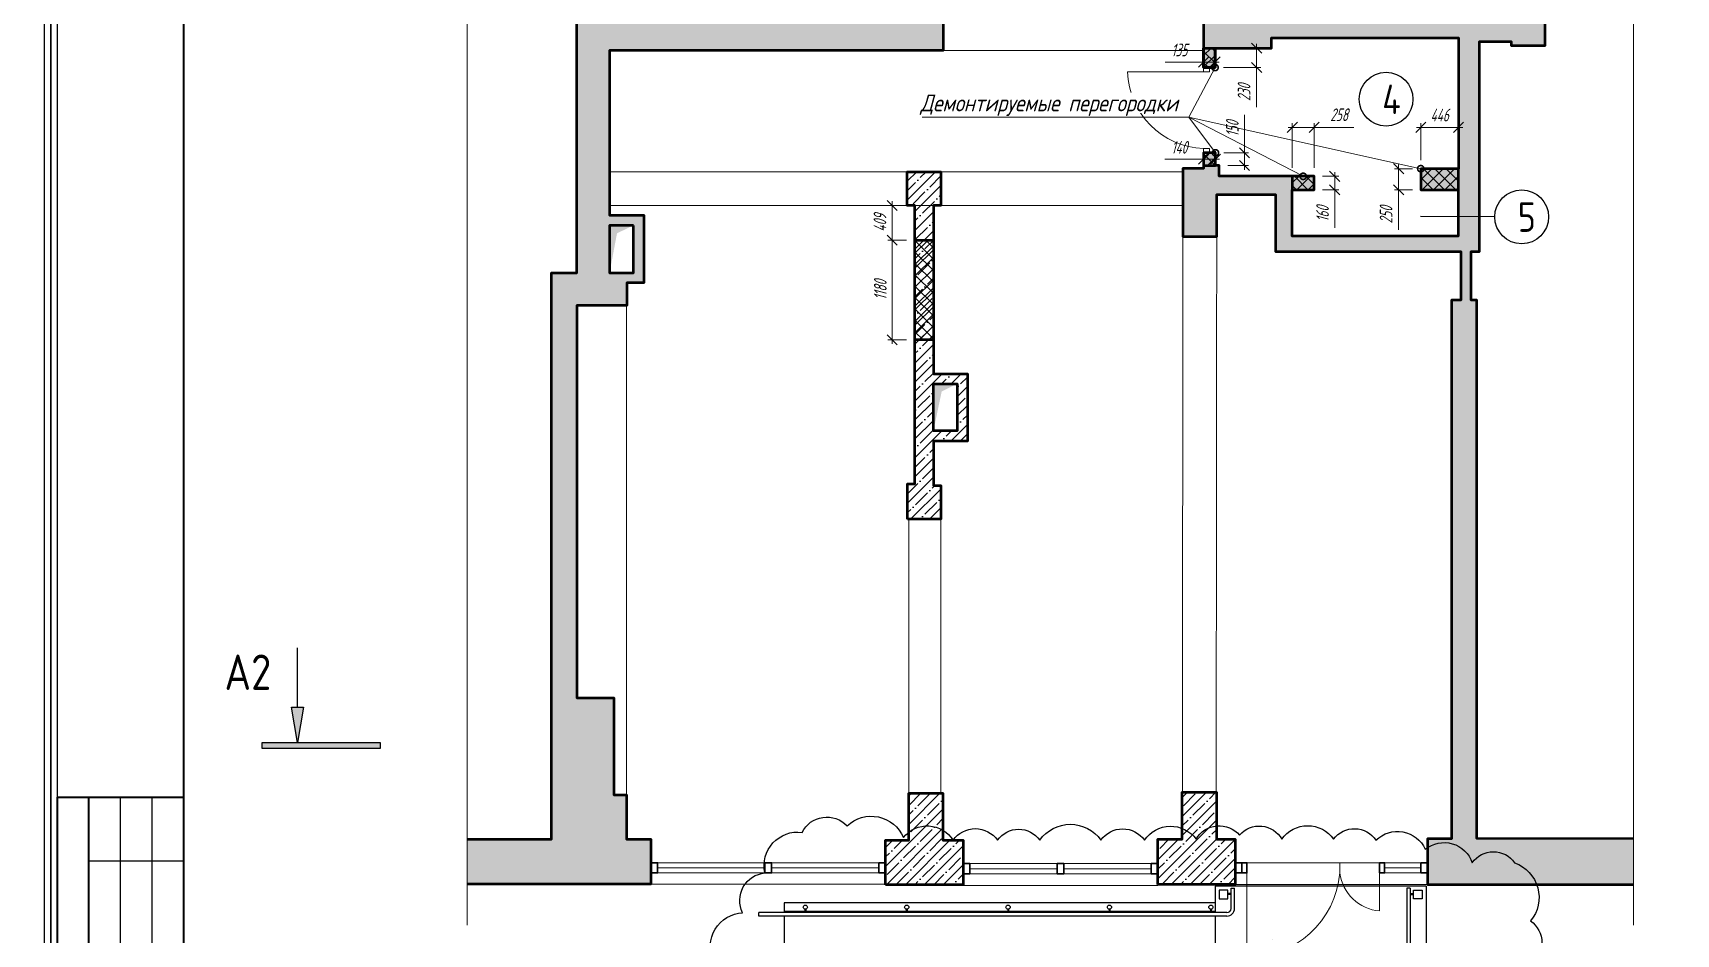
# Model space of a CAD drawing. Header units: millimetres. Extents: x -85477 to 745244, y -3684 to 128206.
# Drawn here: x 671153 to 690606, y 67769 to 78440 of the extents above; entities that cross this region are included whole.
import ezdxf
from ezdxf.enums import TextEntityAlignment as Align

# ---------------------------------------------------------------- set-up
doc = ezdxf.new("R2010")
doc.units = ezdxf.units.MM
doc.linetypes.add('ACAD_ISO02W100', pattern=[15, 12, -3])
doc.layers.add('БЛОКИ', color=7, linetype='Continuous')
doc.layers.add('ФОРМАТ', color=7, linetype='Continuous')
for name, color, linetype, lineweight in [('РАЗМЕРЫ', 5, 'Continuous', 15), ('СТЕНЫ 01', 7, 'Continuous', 50), ('ТЕКСТ', 106, 'Continuous', 20)]:
    doc.layers.add(name, color=color, linetype=linetype, lineweight=lineweight)
doc.layers.add('ШТРИХОВКА', color=3, linetype='Continuous', transparency=0.5)
doc.styles.add('ism - 01', font='simplex.shx', dxfattribs={"width": 0.62, "oblique": 15, "height": 150})
doc.styles.add('ism - 02', font='simplex.shx', dxfattribs={"width": 0.8, "oblique": 15, "height": 150})
doc.styles.get("Standard").update_dxf_attribs({"font": 'arial.ttf'})
doc.styles.add('TITLE', font='romant.shx', dxfattribs={"width": 0.8})
doc.dimstyles.new('ism - 01', dxfattribs={"dimtxt": 150, "dimasz": 120, "dimexe": 50, "dimexo": 100, "dimgap": 65, "dimtad": 1, "dimdec": 0, "dimtxsty": 'ism - 01', "dimblk": 'OBLIQUE', "dimcen": 0, "dimdle": 50, "dimadec": 0, "dimazin": 0, "dimtfac": 1, "dimtdec": 0, "dimtmove": 0, "dimatfit": 3, "dimldrblk": 'OBLIQUE', "dimfxl": 1, "dimlwd": -1, "dimlwe": -1, "dimarcsym": 0})
doc.dimstyles.new('ism - 02', dxfattribs={"dimtxt": 150, "dimasz": 120, "dimexe": 50, "dimexo": 100, "dimgap": 65, "dimtad": 1, "dimdec": 0, "dimtxsty": 'ism - 01', "dimblk": 'OBLIQUE', "dimcen": 0, "dimdle": 50, "dimadec": 0, "dimazin": 0, "dimtfac": 1, "dimtdec": 0, "dimtmove": 1, "dimatfit": 3, "dimldrblk": 'OBLIQUE', "dimfxl": 1, "dimlwd": -1, "dimlwe": -1, "dimarcsym": 0})
doc.dimstyles.new('горизонтальный М100', dxfattribs={"dimscale": 100, "dimtxt": 3, "dimasz": 2, "dimexe": 2, "dimexo": 1, "dimgap": 1, "dimtad": 1, "dimtih": 1, "dimtoh": 1, "dimdec": 0, "dimzin": 1, "dimdsep": 46, "dimtxsty": 'Standard', "dimblk": 'OBLIQUE', "dimcen": 0, "dimdle": 2, "dimadec": 0, "dimazin": 0, "dimtfac": 1, "dimtdec": 0, "dimtmove": 0, "dimatfit": 3, "dimfxl": 1, "dimtolj": 1, "dimtzin": 0, "dimarcsym": 0})

# ---------------------------------------------------------------- blocks, each defined once
blk = doc.blocks.new('*D318')
at = {"layer": 'Defpoints', "color": 0, "linetype": 'ByBlock', "ltscale": 1.333333, "transparency": 16777216}
for p in [(0, 594), (0, 594), (0, 0)]:
    blk.add_point(p, dxfattribs=at)
at = {"layer": 'ФОРМАТ', "color": 0, "linetype": 'ByBlock', "lineweight": -2, "ltscale": 1.333333, "transparency": 16777216}
blk.add_line((0, 0), (0, 594), dxfattribs=at)
at = {"layer": 'ФОРМАТ', "color": 0, "linetype": 'ByBlock', "lineweight": -2, "ltscale": 1.333333, "transparency": 16777216, "insert": (-25.29, 3.78), "char_height": 150, "attachment_point": 5, "style": 'ism - 02'}
blk.add_mtext('\\A1;{\\H0.012x;594}', dxfattribs=at)
blk = doc.blocks.new('_None')
blk = doc.blocks.new('*U125')
at = {"layer": 'РАЗМЕРЫ', "color": 0, "ltscale": 100}
for p, q in [((0, -11842.5), (0, 200)), ((0, -11842.5), (200, -11905)), ((200, -11905), (-200, -12030)), ((-200, -12030), (0, -12092.5)), ((0, -24135), (0, -12092.5))]:
    blk.add_line(p, q, dxfattribs=at)
blk = doc.blocks.new('*U130')
h = blk.add_hatch(color=0)
h.paths.add_polyline_path([(-750, -325), (-700, -325), (-700, -25)])
h.paths.add_polyline_path([(-700, -25), (-700, -325), (-650, -325)])
h.paths.add_polyline_path([(0, -25), (0, 25), (-1000, 25), (-1000, -25)])
h = blk.add_hatch(color=0)
h.paths.add_polyline_path([(11881, -325), (11831, -325), (11831, -25)])
h.paths.add_polyline_path([(11831, -25), (11831, -325), (11781, -325)])
h.paths.add_polyline_path([(11131, -25), (11131, 25), (12131, 25), (12131, -25)])
at = {"color": 0}
for p, q in [((0, 25), (-1000, 25)), ((-1000, 25), (-1000, -25)), ((0, -25), (0, 25)), ((11131, -25), (11131, 25)), ((11131, 25), (12131, 25)), ((12131, 25), (12131, -25)), ((-1000, -25), (0, -25)), ((-700, -25), (-750, -325)), ((-650, -325), (-700, -25)), ((12131, -25), (11131, -25)), ((11781, -325), (11831, -25)), ((11831, -25), (11881, -325)), ((-750, -325), (-650, -325)), ((-700, -325), (-700, -825)), ((11881, -325), (11781, -325)), ((11831, -325), (11831, -825))]:
    blk.add_line(p, q, dxfattribs=at)
at = {"color": 0, "style": 'TITLE', "width": 0.8}
for tag, p in [('ЗНАЧЕНИЕ_2', (-1070, -615)), ('ЗНАЧЕНИЕ_1', (12251, -620))]:
    blk.add_attdef(tag, text='', height=300, dxfattribs=at).set_placement(p, align=Align.MIDDLE_CENTER)
blk = doc.blocks.new('_Oblique')
at = {"color": 0, "lineweight": -2}
blk.add_line((-0.5, -0.5), (0.5, 0.5), dxfattribs=at)
blk = doc.blocks.new('*D598')
at = {"layer": 'Defpoints', "color": 0}
for p in [(685147, 78259), (685147, 78029), (685640, 78029)]:
    blk.add_point(p, dxfattribs=at)
at = {"layer": 'РАЗМЕРЫ', "color": 0, "linetype": 'Continuous'}
for p, q in [((685247, 78259), (685690, 78259)), ((685640, 78309), (685640, 78029)), ((685247, 78029), (685690, 78029)), ((685640, 78029), (685640, 77558))]:
    blk.add_line(p, q, dxfattribs=at)
at = {"layer": 'РАЗМЕРЫ', "color": 0, "xscale": 120, "yscale": 120, "zscale": 120}
for p, rotation in [((685640, 78259), 90), ((685640, 78029), 270)]:
    blk.add_blockref('_Oblique', p, dxfattribs=dict(at, rotation=rotation))
at = {"layer": 'РАЗМЕРЫ', "color": 0, "insert": (685491, 77734), "char_height": 150, "attachment_point": 5, "rotation": 90, "style": 'ism - 01'}
blk.add_mtext('230', dxfattribs=at)
blk = doc.blocks.new('*D599')
at = {"layer": 'Defpoints', "color": 0}
for p in [(685152, 77019), (685197, 76869), (685495, 77019)]:
    blk.add_point(p, dxfattribs=at)
at = {"layer": 'РАЗМЕРЫ', "color": 0, "linetype": 'Continuous'}
for p, q in [((685495, 77019), (685495, 77470)), ((685252, 77019), (685545, 77019)), ((685297, 76869), (685545, 76869)), ((685495, 76819), (685495, 77019))]:
    blk.add_line(p, q, dxfattribs=at)
at = {"layer": 'РАЗМЕРЫ', "color": 0, "xscale": 120, "yscale": 120, "zscale": 120}
for p, rotation in [((685495, 77019), 90), ((685495, 76869), 270)]:
    blk.add_blockref('_Oblique', p, dxfattribs=dict(at, rotation=rotation))
at = {"layer": 'РАЗМЕРЫ', "color": 0, "insert": (685352, 77305), "char_height": 150, "attachment_point": 5, "rotation": 90, "style": 'ism - 01'}
blk.add_mtext('150', dxfattribs=at)
blk = doc.blocks.new('*D600')
at = {"layer": 'Defpoints', "color": 0}
for p in [(686320, 77321), (686062, 76741), (686320, 76741)]:
    blk.add_point(p, dxfattribs=at)
at = {"layer": 'РАЗМЕРЫ', "color": 0, "linetype": 'Continuous'}
for p, q in [((686012, 77321), (686320, 77321)), ((686062, 76841), (686062, 77371)), ((686320, 76841), (686320, 77371)), ((686320, 77321), (686792, 77321))]:
    blk.add_line(p, q, dxfattribs=at)
at = {"layer": 'РАЗМЕРЫ', "color": 0, "xscale": 120, "yscale": 120, "zscale": 120, "rotation": 180}
blk.add_blockref('_Oblique', (686062, 77321), dxfattribs=at)
at = {"layer": 'РАЗМЕРЫ', "color": 0, "xscale": 120, "yscale": 120, "zscale": 120}
blk.add_blockref('_Oblique', (686320, 77321), dxfattribs=at)
at = {"layer": 'РАЗМЕРЫ', "color": 0, "insert": (686616, 77470), "char_height": 150, "attachment_point": 5, "style": 'ism - 01'}
blk.add_mtext('258', dxfattribs=at)
blk = doc.blocks.new('*D601')
at = {"layer": 'Defpoints', "color": 0}
for p in [(687583, 77321), (687583, 76831), (688029, 76831)]:
    blk.add_point(p, dxfattribs=at)
at = {"layer": 'РАЗМЕРЫ', "color": 0, "linetype": 'Continuous'}
for p, q in [((688079, 77321), (687533, 77321)), ((687583, 76931), (687583, 77371)), ((688029, 76931), (688029, 77371))]:
    blk.add_line(p, q, dxfattribs=at)
at = {"layer": 'РАЗМЕРЫ', "color": 0, "xscale": 120, "yscale": 120, "zscale": 120, "rotation": 180}
blk.add_blockref('_Oblique', (687583, 77321), dxfattribs=at)
at = {"layer": 'РАЗМЕРЫ', "color": 0, "xscale": 120, "yscale": 120, "zscale": 120}
blk.add_blockref('_Oblique', (688029, 77321), dxfattribs=at)
at = {"layer": 'РАЗМЕРЫ', "color": 0, "insert": (687806, 77466), "char_height": 150, "attachment_point": 5, "style": 'ism - 01'}
blk.add_mtext('446', dxfattribs=at)
blk = doc.blocks.new('*D602')
at = {"layer": 'Defpoints', "color": 0}
for p in [(685012, 78144), (685012, 78094), (685147, 78144)]:
    blk.add_point(p, dxfattribs=at)
at = {"layer": 'РАЗМЕРЫ', "color": 0, "linetype": 'Continuous'}
for p, q in [((685012, 78094), (684558, 78094)), ((685197, 78094), (685012, 78094)), ((685012, 78044), (685012, 78044)), ((685147, 78044), (685147, 78044))]:
    blk.add_line(p, q, dxfattribs=at)
at = {"layer": 'РАЗМЕРЫ', "color": 0, "xscale": 120, "yscale": 120, "zscale": 120, "rotation": 180}
blk.add_blockref('_Oblique', (685012, 78094), dxfattribs=at)
at = {"layer": 'РАЗМЕРЫ', "color": 0, "xscale": 120, "yscale": 120, "zscale": 120}
blk.add_blockref('_Oblique', (685147, 78094), dxfattribs=at)
at = {"layer": 'РАЗМЕРЫ', "color": 0, "insert": (684725, 78237), "char_height": 150, "attachment_point": 5, "style": 'ism - 01'}
blk.add_mtext('135', dxfattribs=at)
blk = doc.blocks.new('*D603')
at = {"layer": 'Defpoints', "color": 0}
for p in [(685012, 76944), (685012, 76944), (685152, 76944)]:
    blk.add_point(p, dxfattribs=at)
at = {"layer": 'РАЗМЕРЫ', "color": 0, "linetype": 'Continuous'}
for p, q in [((685012, 77044), (685012, 76994)), ((685152, 77044), (685152, 76994)), ((685012, 76944), (684555, 76944)), ((685202, 76944), (685012, 76944))]:
    blk.add_line(p, q, dxfattribs=at)
at = {"layer": 'РАЗМЕРЫ', "color": 0, "xscale": 120, "yscale": 120, "zscale": 120}
for p, rotation in [((685012, 76944), 179.999999999994), ((685152, 76944), 359.9999999999941)]:
    blk.add_blockref('_Oblique', p, dxfattribs=dict(at, rotation=rotation))
at = {"layer": 'РАЗМЕРЫ', "color": 0, "insert": (684724, 77084), "char_height": 150, "attachment_point": 5, "style": 'ism - 01'}
blk.add_mtext('140', dxfattribs=at)
blk = doc.blocks.new('*D604')
at = {"layer": 'Defpoints', "color": 0}
for p in [(686320, 76741), (686320, 76581), (686564, 76581)]:
    blk.add_point(p, dxfattribs=at)
at = {"layer": 'РАЗМЕРЫ', "color": 0, "linetype": 'Continuous'}
for p, q in [((686420, 76741), (686614, 76741)), ((686564, 76791), (686564, 76581)), ((686420, 76581), (686614, 76581)), ((686564, 76581), (686564, 76131))]:
    blk.add_line(p, q, dxfattribs=at)
at = {"layer": 'РАЗМЕРЫ', "color": 0, "xscale": 120, "yscale": 120, "zscale": 120}
for p, rotation in [((686564, 76741), 90), ((686564, 76581), 270)]:
    blk.add_blockref('_Oblique', p, dxfattribs=dict(at, rotation=rotation))
at = {"layer": 'РАЗМЕРЫ', "color": 0, "insert": (686420, 76296), "char_height": 150, "attachment_point": 5, "rotation": 90, "style": 'ism - 01'}
blk.add_mtext('160', dxfattribs=at)
blk = doc.blocks.new('*D605')
at = {"layer": 'Defpoints', "color": 0}
for p in [(687583, 76831), (687321, 76581), (687583, 76581)]:
    blk.add_point(p, dxfattribs=at)
at = {"layer": 'РАЗМЕРЫ', "color": 0, "linetype": 'Continuous'}
for p, q in [((687321, 76881), (687321, 76581)), ((687483, 76831), (687271, 76831)), ((687483, 76581), (687271, 76581)), ((687321, 76581), (687321, 76109))]:
    blk.add_line(p, q, dxfattribs=at)
at = {"layer": 'РАЗМЕРЫ', "color": 0, "xscale": 120, "yscale": 120, "zscale": 120}
for p, rotation in [((687321, 76831), 90), ((687321, 76581), 270)]:
    blk.add_blockref('_Oblique', p, dxfattribs=dict(at, rotation=rotation))
at = {"layer": 'РАЗМЕРЫ', "color": 0, "insert": (687172, 76285), "char_height": 150, "attachment_point": 5, "rotation": 90, "style": 'ism - 01'}
blk.add_mtext('250', dxfattribs=at)
blk = doc.blocks.new('елнлл')
for p, q in [((0, 0), (-2500, 0)), ((-2500, 0), (-2500, -315)), ((0, 0), (0, -2100)), ((-2350, -50), (-2450, -50)), ((-2450, -50), (-2450, -150)), ((-2450, -150), (-2350, -150)), ((-2350, -150), (-2350, -50)), ((-2310, -90), (-2350, -90)), ((-2310, -100), (-2350, -100)), ((-2310, -265), (-2310, -25)), ((-2310, -25), (-2270, -25)), ((-2270, -265), (-2270, -25)), ((-230, -25), (-230, -2400)), ((-190, -25), (-230, -25)), ((-190, -25), (-190, -2400)), ((-190, -90), (-150, -90)), ((-190, -100), (-150, -100)), ((-150, -150), (-150, -50)), ((-150, -50), (-50, -50)), ((-50, -150), (-150, -150)), ((-50, -50), (-50, -150)), ((-2360, -315), (-7900, -315)), ((-7900, -355), (-7900, -315)), ((-2360, -355), (-7900, -355)), ((-2500, -200), (-7600, -200)), ((-7600, -200), (-7600, -315)), ((-2500, -300), (-7600, -300)), ((-7600, -355), (-7600, -1245)), ((-7355, -275), (-7355, -315)), ((-7345, -275), (-7345, -315)), ((-6155, -275), (-6155, -315)), ((-6145, -275), (-6145, -315)), ((-4955, -275), (-4955, -315)), ((-4945, -275), (-4945, -315)), ((-3755, -275), (-3755, -315)), ((-3745, -275), (-3745, -315)), ((-2555, -275), (-2555, -315)), ((-2545, -275), (-2545, -315)), ((-2500, -355), (-2500, -1245)), ((-2360, -1245), (-7900, -1245)), ((-7900, -1245), (-7900, -1285)), ((-2360, -1285), (-7900, -1285)), ((-7600, -1285), (-7600, -1400)), ((-2500, -1300), (-7600, -1300)), ((-7355, -1325), (-7355, -1285)), ((-7345, -1325), (-7345, -1285)), ((-6155, -1325), (-6155, -1285)), ((-6145, -1325), (-6145, -1285)), ((-4955, -1325), (-4955, -1285)), ((-4945, -1325), (-4945, -1285)), ((-3755, -1325), (-3755, -1285)), ((-3745, -1325), (-3745, -1285)), ((-2555, -1325), (-2555, -1285)), ((-2545, -1325), (-2545, -1285)), ((-2500, -1285), (-2500, -2100)), ((-2450, -1350), (-2350, -1350)), ((-2450, -1450), (-2450, -1350)), ((-2350, -1350), (-2350, -1450)), ((-2310, -1335), (-2310, -2400)), ((-2270, -1335), (-2270, -2400)), ((-50, -1350), (-150, -1350)), ((-150, -1350), (-150, -1450)), ((-50, -1450), (-50, -1350)), ((-2500, -1400), (-7600, -1400)), ((-2500, -1500), (-2310, -1500)), ((-2350, -1450), (-2450, -1450)), ((-2310, -1390), (-2350, -1390)), ((-2310, -1400), (-2350, -1400)), ((-2270, -1500), (-230, -1500)), ((-190, -1390), (-150, -1390)), ((-190, -1400), (-150, -1400)), ((-190, -1500), (0, -1500)), ((-150, -1450), (-50, -1450)), ((-2500, -1800), (-2310, -1800)), ((-2310, -1944), (-2350, -1944)), ((-2270, -1800), (-230, -1800)), ((-190, -1800), (0, -1800)), ((-190, -1944), (-150, -1944)), ((-2500, -2100), (-2310, -2100)), ((-2310, -1954), (-2350, -1954)), ((-2270, -2100), (-230, -2100)), ((-190, -1954), (-150, -1954)), ((-190, -2100), (0, -2100)), ((-2310, -2400), (-2270, -2400)), ((-190, -2400), (-230, -2400))]:
    blk.add_line(p, q)
for centre in [(-7350, -250), (-6150, -250), (-4950, -250), (-3750, -250), (-2550, -250), (-7350, -1350), (-6150, -1350), (-4950, -1350), (-3750, -1350), (-2550, -1350), (-2375, -1949), (-125, -1949)]:
    blk.add_circle(centre, 25)
for centre, radius, start, end in [((-2360, -265), 50, 270, 360), ((-2360, -265), 90, 270, 0), ((-2360, -1335), 90, 0, 90), ((-2360, -1335), 50, 0, 90)]:
    blk.add_arc(centre, radius, start, end)
at = {"layer": 'РАЗМЕРЫ'}
blk.add_line((-1815, -629), (-1815, -629), dxfattribs=at)
blk = doc.blocks.new('*D1171')
at = {"layer": 'Defpoints', "color": 0}
for p in [(681503, 76395), (681325, 75986), (681595, 75986)]:
    blk.add_point(p, dxfattribs=at)
at = {"layer": 'РАЗМЕРЫ', "color": 0}
for p, q in [((681403, 76395), (681275, 76395)), ((681325, 76445), (681325, 75936)), ((681495, 75986), (681275, 75986))]:
    blk.add_line(p, q, dxfattribs=at)
at = {"layer": 'РАЗМЕРЫ', "color": 0, "xscale": 120, "yscale": 120, "zscale": 120}
for p, rotation in [((681325, 76395), 90), ((681325, 75986), 270)]:
    blk.add_blockref('_Oblique', p, dxfattribs=dict(at, rotation=rotation))
at = {"layer": 'РАЗМЕРЫ', "color": 0, "insert": (681181, 76191), "char_height": 150, "attachment_point": 5, "rotation": 90, "style": 'ism - 01'}
blk.add_mtext('409', dxfattribs=at)
blk = doc.blocks.new('*D1172')
at = {"layer": 'Defpoints', "color": 0}
for p in [(681595, 75986), (681325, 74806), (681595, 74806)]:
    blk.add_point(p, dxfattribs=at)
at = {"layer": 'РАЗМЕРЫ', "color": 0}
for p, q in [((681495, 75986), (681275, 75986)), ((681325, 76036), (681325, 74756)), ((681495, 74806), (681275, 74806))]:
    blk.add_line(p, q, dxfattribs=at)
at = {"layer": 'РАЗМЕРЫ', "color": 0, "xscale": 120, "yscale": 120, "zscale": 120}
for p, rotation in [((681325, 75986), 90), ((681325, 74806), 270)]:
    blk.add_blockref('_Oblique', p, dxfattribs=dict(at, rotation=rotation))
at = {"layer": 'РАЗМЕРЫ', "color": 0, "insert": (681185, 75396), "char_height": 150, "attachment_point": 5, "rotation": 90, "style": 'ism - 01'}
blk.add_mtext('1180', dxfattribs=at)
blk = doc.blocks.new('_DotSmall')
at = {"color": 0, "linetype": 'ByBlock', "const_width": 0.5}
blk.add_lwpolyline([(-0.0625, 0, 1), (0.0625, 0, 1)], format="xyb", close=True, dxfattribs=at)
blk = doc.blocks.new('*U316')
at = {"layer": 'ФОРМАТ', "linetype": 'ByBlock', "lineweight": -2, "ltscale": 1.333333}
for p, q in [((-420, 594), (-420, 0)), ((0, 0), (0, 594))]:
    blk.add_line(p, q, dxfattribs=at)
at = {"layer": 'ФОРМАТ', "linetype": 'ByBlock', "lineweight": -2}
for p, q in [((-409, 156), (-409, 221)), ((-404, 156), (-404, 221))]:
    blk.add_line(p, q, dxfattribs=at)
at = {"layer": 'ФОРМАТ', "linetype": 'ByBlock', "lineweight": -2, "ltscale": 1.333333}
blk.add_lwpolyline([(-419, 1), (-1, 1), (-1, 593), (-419, 593)], close=True, dxfattribs=at)
at = {"layer": 'ФОРМАТ', "linetype": 'ByBlock', "lineweight": 40}
blk.add_lwpolyline([(-399, 588), (-6, 588), (-6, 6), (-399, 6)], close=True, dxfattribs=at)
for points in [[(-399, 221), (-419, 221), (-419, 156), (-399, 156)], [(-414, 156), (-414, 221)]]:
    blk.add_lwpolyline(points, dxfattribs=at)
at = {"layer": 'ФОРМАТ', "linetype": 'ByBlock', "lineweight": -2}
blk.add_lwpolyline([(-414, 211), (-399, 211)], dxfattribs=at)
at = {"layer": 'ФОРМАТ', "linetype": 'ByBlock', "lineweight": -2, "ltscale": 1.333333}
dim = blk.add_linear_dim(base=(0, 594), p1=(0, 0), p2=(0, 594), angle=90, text='{\\H0.012x;<>}', dimstyle='горизонтальный М100', override={"dimscale": 1, "dimasz": 0, "dimexe": 0, "dimexo": 0, "dimtxsty": 'ism - 02', "dimblk1": 'None', "dimblk2": 'None', "dimsah": 1, "dimdle": 0, "dimse1": 1, "dimse2": 1, "dimtmove": 2, "dimfxl": 0}, dxfattribs=at)
dim.commit()
dim.dimension.update_dxf_attribs({"geometry": '*D318', "text_midpoint": (-25.29, 3.78), "dimtype": 160})

msp = doc.modelspace()

# ---------------------------------------------------------------- hatches: boundary and pattern name
h = msp.add_hatch()
h.set_pattern_fill('ANSI37', color=1, scale=30, style=0)
h.paths.add_polyline_path([(681595.3, 75986.4), (681813.3, 75986.4), (681813.3, 74806.2), (681595.3, 74806.2)])
at = {"layer": 'РАЗМЕРЫ'}
h = msp.add_hatch(dxfattribs=at)
h.set_pattern_fill('ANSI37', color=3, scale=30)
h.paths.add_polyline_path([(685012.3, 78259.3), (685147.3, 78259.3), (685147.3, 78029.3), (685012.3, 78029.3)])
h.paths.add_polyline_path([(685152.3, 77019.3), (685012.3, 77019.3), (685012.3, 76869.3), (685152.3, 76869.3)])
h = msp.add_hatch(dxfattribs=at)
h.set_pattern_fill('ANSI37', color=3, scale=30)
h.paths.add_polyline_path([(686062.3, 76581.3), (686320.3, 76581.3), (686320.3, 76741.3), (686062.3, 76741.3)])
h.paths.add_polyline_path([(687582.8, 76581), (688028.6, 76581), (688028.6, 76831.2), (687582.8, 76831.2)])
at = {"layer": 'ШТРИХОВКА', "true_color": 0x000000}
h = msp.add_hatch(dxfattribs=at)
h.set_pattern_fill('ANSI35', color=18, scale=25)
h.paths.add_polyline_path([(678264.3, 76160.3), (677980.3, 76160.3), (677980.3, 75600.3), (678264.3, 75600.3)], flags=16)
h.paths.add_polyline_path([(681891.3, 80021.3), (682191.3, 80021.3), (682191.3, 80593.3), (681891.3, 80593.3)], flags=16)
h.paths.add_polyline_path([(676296.2, 68894.3), (677291.3, 68894.3), (677291.3, 75600.3), (677591.3, 75600.3), (677591.3, 79603.3), (677342.3, 79603.3), (677342.3, 91189.3), (676296.2, 91189.4), (676296.2, 91609.4), (678894.3, 91609.4), (678894.3, 91189.3), (677742.3, 91189.3), (677742.3, 86690.3), (678099.3, 86690.3), (678099.3, 86047.3), (678199.3, 86047.3), (678199.3, 85233.3), (678054.3, 85233.3), (678054.3, 84078.3), (677609.3, 84078.3), (677609.3, 80623.3), (678354.3, 80623.3), (678354.3, 80503.3), (677609.3, 80503.3), (677609.3, 79978.3), (678239.9, 79978.3), (678239.9, 79553.3), (678039.5, 79553.3), (678039.5, 78543.3), (679669.5, 78543.3), (679669.5, 80503.3), (679368.3, 80503.3), (679368.3, 80623.3), (680090.6, 80623.3), (680090.6, 80503.3), (679789.5, 80503), (679791.5, 78553.6), (681477.3, 78553.6), (681477.3, 78683.3), (681567, 78683.3), (681567, 80503), (681487.3, 80503), (681487.3, 80503.3), (681107.3, 80503.3), (681107.3, 80623.3), (681487.3, 80623.3), (681487.3, 80878.3), (681891.3, 80878.3), (681891.3, 80713.3), (682311.3, 80713.3), (682311.3, 79901.3), (681838.3, 79901.3), (681838.3, 78649.3), (681928.3, 78649.3), (681928.3, 78229.3), (677980.3, 78229.3), (677980.3, 76280.3), (678384.3, 76280.3), (678384.3, 75480.3), (678186.3, 75480.3), (678186.3, 75210.3), (677591.3, 75210.3), (677591.3, 70568.3), (678029.3, 70568.3), (678029.3, 69418.3), (678179.3, 69418.3), (678179.3, 68894.3), (678469.3, 68894.3), (678469.3, 68360.3), (676296.2, 68360.3)])
h = msp.add_hatch(dxfattribs=at)
h.set_pattern_fill('ANSI35', color=18, scale=25)
h.paths.add_polyline_path([(685850.3, 79138.3), (687595.3, 79138.3), (687595.3, 78573.3), (685850.3, 78573.3)], flags=16)
h.paths.add_polyline_path([(690100.5, 68897.9), (690100.5, 68358.3), (687664.3, 68358.3), (687664.3, 68898.3), (687946.3, 68898.3), (687946.3, 75274.3), (688056.3, 75274.3), (688056.3, 75850.3), (685863.3, 75850.3), (685863.3, 76524.3), (685167.3, 76524.3), (685167.3, 76027.3), (684767.3, 76027.3), (684767.3, 76834.3), (685012.3, 76834.3), (685012.3, 77019.3), (685152.3, 77019.3), (685152.3, 76869.3), (685197.3, 76869.3), (685197.3, 76741.3), (686320.3, 76741.3), (686320.3, 76581.3), (686062.3, 76581.3), (686062.3, 76031.3), (688027.3, 76031.2), (688027.3, 76581.5), (687582.8, 76581), (687582.8, 76831.5), (688028.6, 76831.2), (688030.8, 78381.3), (685815.3, 78381.3), (685815.3, 78259.3), (685147.3, 78259.3), (685147.3, 78029.3), (685012.3, 78029.3), (685012.3, 78553.3), (685465.3, 78553.3), (685465.3, 79258.3), (687715.3, 79258.3), (687715.3, 78573.3), (688654.3, 78573.3), (688654.3, 78708.3), (688754.3, 78708.3), (688754.3, 86108.3), (688696.3, 86108.3), (688696.3, 86738.3), (688719.3, 86738.3), (688719.3, 91173.3), (688321.3, 91173.3), (688321.3, 91609.3), (690100.5, 91609.3), (690100.5, 91189.3), (689054.3, 91189.3), (689054.3, 78288.3), (688654.3, 78288.3), (688654.3, 78335.9), (688279.3, 78336.8), (688279.3, 75850.3), (688177.8, 75850.3), (688177.8, 75274.3), (688246.3, 75274.3), (688246.3, 68902.8)])
h = msp.add_hatch(dxfattribs=at)
h.set_pattern_fill('ANSI35', color=18, scale=25)
h.paths.add_polyline_path([(681813.3, 74284.3), (682095.3, 74284.3), (682095.3, 73726.3), (681813.3, 73726.3)], flags=16)
h.paths.add_polyline_path([(681508.3, 72681.3), (681508.3, 73101.3), (681595.3, 73101.3), (681595.3, 76395.3), (681503.3, 76395.3), (681503.3, 76795.3), (681903.3, 76795.3), (681903.3, 76395.3), (681813.3, 76395.3), (681813.3, 74404.3), (682215.3, 74404.3), (682215.3, 73606.3), (681815.3, 73606.3), (681815.3, 73081.3), (681900.3, 73081.3), (681900.3, 72681.3)])
at = {"layer": 'ШТРИХОВКА', "true_color": 0x636466}
h = msp.add_hatch(color=251, dxfattribs=at)
h.dxf.hatch_style = 1
h.paths.add_polyline_path([(677980.3, 75600.3), (678068.1, 76066.5), (678264.3, 76160.3), (677980.3, 76160.3)])
h = msp.add_hatch(color=251, dxfattribs=at)
h.dxf.hatch_style = 1
h.paths.add_polyline_path([(681813.3, 73726.3), (681912, 74194.5), (682095.3, 74284.3), (681813.3, 74284.3)])
at = {"layer": 'ШТРИХОВКА', "true_color": 0x000000}
h = msp.add_hatch(dxfattribs=at)
h.set_pattern_fill('ANSI35', color=18, scale=25)
h.paths.add_polyline_path([(681248.3, 68354.3), (681248.3, 68881.3), (681522.3, 68881.3), (681522.3, 69436.3), (681926.3, 69436.3), (681926.3, 68881.3), (682166.3, 68881.3), (682166.3, 68354.3)])
h.paths.add_polyline_path([(684470.3, 68358.3), (684470.3, 68893.3), (684758.3, 68893.3), (684758.3, 69449.3), (685163.3, 69449.3), (685163.3, 68893.3), (685385.3, 68893.3), (685385.3, 68358.3)])

# ---------------------------------------------------------------- linework, layer by layer
msp.add_line((688458.6, 76260.9), (687578.3, 76265.1))
at = {"color": 1, "lineweight": 50}
msp.add_lwpolyline([(681595.3, 75986.4), (681813.3, 75986.4), (681813.3, 74806.2), (681595.3, 74806.2)], close=True, dxfattribs=at)
at = {"color": 1}
msp.add_lwpolyline([(679205.9, 67452.4, -0.520567), (679553.7, 68022.7, -0.520567), (679818.8, 68494.3, -0.520567), (680258.2, 68973.7, -0.520567), (680791.8, 69052.1, -0.520567), (681459.5, 68913, -0.520567), (682046.3, 68881.3, -0.520567), (682572.4, 68881.3, -0.520567), (683073.2, 68881.3, -0.520567), (683796.6, 68881.3, -0.520567), (684311.3, 68881.3, -0.520567), (684923.4, 68893.3, -0.520567), (685438.2, 68940.9, -0.520567), (685939, 68893.3, -0.520567), (686551.1, 68893.3, -0.520567), (687051.9, 68881.3, -0.520567), (687636.1, 68773.9, -0.520567), (688192.6, 68614.3, -0.520567), (688693.4, 68614.3, -0.520567), (688882.4, 67925.3, -0.520567), (688882.4, 67410.6, -0.520567)], format="xyb", dxfattribs=at)
for centre in [(687172, 77654.5), (688777.1, 76260.9)]:
    msp.add_circle(centre, 318.6)
at = {"layer": 'РАЗМЕРЫ', "color": 30}
msp.add_line((685012.3, 77979.3), (684112.3, 77979.3), dxfattribs=at)
at = {"layer": 'РАЗМЕРЫ', "color": 0, "ltscale": 0.5}
msp.add_lwpolyline([(681928.3, 78649.3), (681928.3, 78229.3), (677980.3, 78229.3), (677980.3, 76280.3), (678384.3, 76280.3), (678384.3, 75480.3), (678186.3, 75480.3), (678186.3, 75210.3), (677591.3, 75210.3), (677591.3, 70568.3), (678029.3, 70568.3), (678029.3, 69418.3), (678179.3, 69418.3), (678179.3, 68894.3), (678469.3, 68894.3), (678469.3, 68360.3), (676296.2, 68360.3), (676296.2, 68894.3), (677291.3, 68894.3), (677291.3, 75600.3), (677591.3, 75600.3), (677591.3, 79603.3)], dxfattribs=at)
at = {"layer": 'РАЗМЕРЫ', "color": 0, "linetype": 'ACAD_ISO02W100', "ltscale": 0.5}
for points in [[(681928.3, 78649.3), (685465.3, 78649.3), (685465.3, 78553.3), (685012.3, 78553.3), (685012.3, 78229.3), (681928.3, 78229.3)], [(677980.3, 76795.3), (684767.3, 76795.3), (684767.3, 76395.3), (677980.3, 76395.3)], [(684767.3, 76027.3), (685167.3, 76027.3), (685160.8, 69449.3), (684760.8, 69449.3)], [(678179.3, 69418.3), (678029.3, 69418.3), (678029.3, 70568.3), (677591.3, 70568.3), (677591.3, 75210.3), (678179.3, 75210.3)], [(681522.3, 72681.3), (681900.3, 72681.3), (681900.3, 69436.3), (681522.3, 69436.3)]]:
    msp.add_lwpolyline(points, close=True, dxfattribs=at)
at = {"layer": 'РАЗМЕРЫ', "color": 3, "lineweight": 50}
for points in [[(685012.3, 78259.3), (685147.3, 78259.3), (685147.3, 78029.3), (685012.3, 78029.3)], [(685152.3, 77019.3), (685012.3, 77019.3), (685012.3, 76869.3), (685152.3, 76869.3)], [(686062.3, 76581.3), (686320.3, 76581.3), (686320.3, 76741.3), (686062.3, 76741.3)], [(687582.8, 76581), (688028.6, 76581), (688028.6, 76831.2), (687582.8, 76831.2)]]:
    msp.add_lwpolyline(points, close=True, dxfattribs=at)
at = {"layer": 'РАЗМЕРЫ', "color": 30}
for points in [[(685012.3, 77979.3), (685012.3, 78029.3), (685082.3, 78029.3), (685082.3, 77979.3)], [(685012.3, 77019.3), (685012.3, 77069.3), (685082.3, 77069.3), (685082.3, 77019.3)]]:
    msp.add_lwpolyline(points, close=True, dxfattribs=at)
at = {"layer": 'РАЗМЕРЫ', "color": 4, "lineweight": 30}
for points in [[(678469.3, 68614.3), (678469.3, 68494.3), (678549.3, 68494.3), (678549.3, 68614.3)], [(679818.8, 68614.3), (679818.8, 68494.3), (679898.8, 68494.3), (679898.8, 68614.3)], [(681168.3, 68614.3), (681168.3, 68494.3), (681248.3, 68494.3), (681248.3, 68614.3)], [(682166.3, 68603.3), (682166.3, 68483.3), (682246.3, 68483.3), (682246.3, 68603.3)], [(683278.3, 68603.3), (683278.3, 68483.3), (683358.3, 68483.3), (683358.3, 68603.3)], [(684390.3, 68603.3), (684390.3, 68483.3), (684470.3, 68483.3), (684470.3, 68603.3)], [(685385.3, 68613.3), (685385.3, 68493.3), (685465.3, 68493.3), (685465.3, 68613.3)], [(685465.3, 68613.3), (685465.3, 68493.3), (685525.3, 68493.3), (685525.3, 68613.3)], [(687094.8, 68613.3), (687094.8, 68493.3), (687154.8, 68493.3), (687154.8, 68613.3)], [(687584.3, 68613.3), (687584.3, 68493.3), (687664.3, 68493.3), (687664.3, 68613.3)]]:
    msp.add_lwpolyline(points, close=True, dxfattribs=at)
at = {"layer": 'РАЗМЕРЫ', "color": 4}
for points in [[(678469.3, 68614.3), (681248.3, 68614.3), (681248.3, 68360.3), (678469.3, 68360.3)], [(678549.3, 68614.3), (679818.8, 68614.3), (679818.8, 68554.3), (678549.3, 68554.3)], [(678549.3, 68554.3), (679818.8, 68554.3), (679818.8, 68494.3), (678549.3, 68494.3)], [(679898.8, 68614.3), (681168.3, 68614.3), (681168.3, 68554.3), (679898.8, 68554.3)], [(679898.8, 68554.3), (681168.3, 68554.3), (681168.3, 68494.3), (679898.8, 68494.3)], [(684470.3, 68603.3), (682166.3, 68603.3), (682166.3, 68344.3), (684470.3, 68344.3)], [(683278.3, 68603.3), (682246.3, 68603.3), (682246.3, 68543.3), (683278.3, 68543.3)], [(683278.3, 68543.3), (682246.3, 68543.3), (682246.3, 68483.3), (683278.3, 68483.3)], [(683358.3, 68603.3), (684390.3, 68603.3), (684390.3, 68543.3), (683358.3, 68543.3)], [(683358.3, 68543.3), (684390.3, 68543.3), (684390.3, 68483.3), (683358.3, 68483.3)], [(685385.3, 68358.3), (687664.3, 68358.3), (687664.3, 68613.3), (685385.3, 68613.3)], [(687154.8, 68613.3), (687584.3, 68613.3), (687584.3, 68553.3), (687154.8, 68553.3)], [(687154.8, 68553.3), (687584.3, 68553.3), (687584.3, 68493.3), (687154.8, 68493.3)]]:
    msp.add_lwpolyline(points, close=True, dxfattribs=at)
for points in [[(685525.3, 68493.3), (685525.3, 67493.3, 0.3920477), (686624.8, 68493.3)], [(687094.8, 68493.3), (687094.8, 68043.3, -0.3543234), (686624.8, 68493.3)]]:
    msp.add_lwpolyline(points, format="xyb", dxfattribs=at)
msp.add_lwpolyline([(686624.8, 68493.3), (686624.8, 68613.3)], dxfattribs=at)
at = {"layer": 'РАЗМЕРЫ', "color": 30}
msp.add_arc((685047.7, 78004.4), 935.7, 181.53486, 267.83205, dxfattribs=at)
at = {"layer": 'СТЕНЫ 01'}
for points in [[(676296.2, 68894.3), (677291.3, 68894.3), (677291.3, 75600.3), (677591.3, 75600.3), (677591.3, 79603.3), (677342.3, 79603.3), (677342.3, 91189.3), (676296.2, 91189.4)], [(690100.5, 68897.9), (688246.3, 68902.8), (688246.3, 75274.3), (688177.8, 75274.3), (688177.8, 75850.3), (688279.3, 75850.3), (688279.3, 78336.8), (688654.3, 78335.9), (688654.3, 78288.3), (689054.3, 78288.3), (689054.3, 91189.3), (690100.5, 91189.3)], [(681928.3, 78649.3), (681928.3, 78229.3), (677980.3, 78229.3), (677980.3, 76280.3), (678384.3, 76280.3), (678384.3, 75480.3), (678186.3, 75480.3), (678186.3, 75210.3), (677591.3, 75210.3), (677591.3, 70568.3), (678029.3, 70568.3), (678029.3, 69418.3), (678179.3, 69418.3), (678179.3, 68894.3), (678469.3, 68894.3), (678469.3, 68360.3), (676296.2, 68360.3)], [(685012.3, 78553.3), (685012.3, 78029.3), (685147.3, 78029.3), (685147.3, 78259.3), (685815.3, 78259.3), (685815.3, 78381.3), (688030.8, 78381.3), (688028.6, 76831.2), (687582.8, 76831.5), (687582.8, 76581), (688027.3, 76581.5), (688027.3, 76031.2), (686062.3, 76031.3), (686062.3, 76581.3), (686320.3, 76581.3), (686320.3, 76741.3), (685197.3, 76741.3), (685197.3, 76869.3), (685152.3, 76869.3), (685152.3, 77019.3), (685012.3, 77019.3), (685012.3, 76834.3), (684767.3, 76834.3), (684767.3, 76027.3), (685167.3, 76027.3), (685167.3, 76524.3), (685863.3, 76524.3), (685863.3, 75850.3), (688056.3, 75850.3), (688056.3, 75274.3), (687946.3, 75274.3), (687946.3, 68898.3), (687664.3, 68898.3), (687664.3, 68358.3), (690100.5, 68358.3)]]:
    msp.add_lwpolyline(points, dxfattribs=at)
for points in [[(681508.3, 72681.3), (681508.3, 73101.3), (681595.3, 73101.3), (681595.3, 76395.3), (681503.3, 76395.3), (681503.3, 76795.3), (681903.3, 76795.3), (681903.3, 76395.3), (681813.3, 76395.3), (681813.3, 74404.3), (682215.3, 74404.3), (682215.3, 73606.3), (681815.3, 73606.3), (681815.3, 73081.3), (681900.3, 73081.3), (681900.3, 72681.3)], [(678264.3, 76160.3), (677980.3, 76160.3), (677980.3, 75600.3), (678264.3, 75600.3)], [(681813.3, 74284.3), (682095.3, 74284.3), (682095.3, 73726.3), (681813.3, 73726.3)], [(684470.3, 68358.3), (684470.3, 68893.3), (684758.3, 68893.3), (684758.3, 69449.3), (685163.3, 69449.3), (685163.3, 68893.3), (685385.3, 68893.3), (685385.3, 68358.3)], [(681248.3, 68354.3), (681248.3, 68881.3), (681522.3, 68881.3), (681522.3, 69436.3), (681926.3, 69436.3), (681926.3, 68881.3), (682166.3, 68881.3), (682166.3, 68354.3)]]:
    msp.add_lwpolyline(points, close=True, dxfattribs=at)
at = {"layer": 'ТЕКСТ'}
for p in [(685147.3, 78029.3), (686191.3, 76741.3), (687582.8, 76831.2), (685152.3, 77019.3)]:
    msp.add_line(p, (684835.5, 77442.9), dxfattribs=at)

# ---------------------------------------------------------------- block references
msp.add_blockref('елнлл', (687647.8, 68338.3))
at = {"layer": 'БЛОКИ'}
ref = msp.add_blockref('*U130', (690849.2, 70001.7), dxfattribs=dict(at, xscale=1.4, yscale=1.4, zscale=1.4, rotation=180))
ref.add_attrib('ЗНАЧЕНИЕ_1', 'А2', dxfattribs={"layer": '0', "color": 0, "height": 420, "style": 'TITLE', "width": 0.8}).set_placement((673698.5, 70870), align=Align.MIDDLE_CENTER)
ref.add_attrib('ЗНАЧЕНИЕ_2', 'А2', dxfattribs={"layer": '0', "color": 0, "height": 420, "style": 'TITLE', "width": 0.8}).set_placement((692347.5, 70863), align=Align.MIDDLE_CENTER)
at = {"layer": 'РАЗМЕРЫ', "color": 0}
for p in [(676296.2, 92011.4), (690100.5, 92009.3)]:
    msp.add_blockref('*U125', p, dxfattribs=at)
at = {"layer": 'ТЕКСТ', "color": 3, "xscale": 150, "yscale": 150, "zscale": 150}
for p, rotation in [((685147.3, 78029.3), 62.00512430254), ((685152.3, 77019.3), 306.7926845702261), ((687582.8, 76831.2), 347.448634185453), ((686191.3, 76741.3), 332.6407791360999)]:
    msp.add_blockref('_DotSmall', p, dxfattribs=dict(at, rotation=rotation))
at = {"layer": 'ФОРМАТ', "ltscale": 1.333333, "xscale": 75, "yscale": 75, "zscale": 75}
for p in [(671364.2, 52813.5), (702864.2, 52813.5)]:
    msp.add_blockref('*U316', p, dxfattribs=at)

# ---------------------------------------------------------------- texts
at = {"color": 0, "lineweight": 25, "char_height": 350, "attachment_point": 1, "style": 'TITLE'}
for s, insert in [('4', (687126.9, 77827.2)), ('5', (688732.1, 76433.6))]:
    msp.add_mtext_dynamic_manual_height_columns(s, width=6363.628, gutter_width=1500, heights=[0], dxfattribs=dict(at, insert=insert)).dxf.set("width", 4666.331)

# ---------------------------------------------------------------- dimensions: what is measured, and where the dimension line sits
at = {"layer": 'РАЗМЕРЫ'}
for base, p1, p2, picture, middle in [((685012.3, 78094.2), (685147.3, 78144.3), (685012.3, 78144.3), '*D602', (684725.1, 78237.3)), ((686320.3, 77321.3), (686062.3, 76741.3), (686320.3, 76741.3), '*D600', (686616.1, 77470.3)), ((687582.8, 77321.3), (688028.6, 76831.2), (687582.8, 76831.5), '*D601', (687805.7, 77465.7)), ((685012.3, 76944.3), (685152.3, 76944.3), (685012.3, 76944.3), '*D603', (684723.5, 77084.3))]:
    dim = msp.add_linear_dim(base=base, p1=p1, p2=p2, dimstyle='ism - 01', override={"dimfxl": 2}, dxfattribs=at)
    dim.commit()
    dim.dimension.update_dxf_attribs({"geometry": picture, "text_midpoint": middle})
for base, p1, p2, dimstyle, override, picture, middle in [((685640.2, 78029.3), (685147.3, 78259.3), (685147.3, 78029.3), 'ism - 01', {"dimfxl": 2}, '*D598', (685491.2, 77733.6)), ((685495.5, 77019.3), (685197.3, 76869.3), (685152.3, 77019.3), 'ism - 01', {"dimfxl": 2}, '*D599', (685352.4, 77304.7)), ((687320.5, 76581), (687582.8, 76831.2), (687582.8, 76581), 'ism - 01', {"dimfxl": 2}, '*D605', (687171.6, 76285.2)), ((686563.9, 76581.3), (686320.3, 76741.3), (686320.3, 76581.3), 'ism - 01', {"dimfxl": 2}, '*D604', (686419.6, 76296)), ((681325.4, 75986.4), (681503.3, 76395.3), (681595.3, 75986.4), 'ism - 02', {"dimlfac": 1, "dimtxsty": 'ism - 01', "dimtolj": 0}, '*D1171', (681181, 76190.9)), ((681325.4, 74806.2), (681595.3, 75986.4), (681595.3, 74806.2), 'ism - 02', {"dimlfac": 1, "dimtxsty": 'ism - 01', "dimtolj": 0}, '*D1172', (681185.4, 75396.3))]:
    dim = msp.add_linear_dim(base=base, p1=p1, p2=p2, angle=90, dimstyle=dimstyle, override=override, dxfattribs=at)
    dim.commit()
    dim.dimension.update_dxf_attribs({"geometry": picture, "text_midpoint": middle})

# ---------------------------------------------------------------- next in the draw order: texts
at = {"layer": 'ТЕКСТ', "insert": (684707.8, 77709.6), "char_height": 200, "attachment_point": 3, "style": 'ism - 02', "bg_fill": 3, "box_fill_scale": 1.1, "bg_fill_color": 256, "bg_fill_transparency": 0}
msp.add_mtext('Демонтируемые перегородки', dxfattribs=at)

# ---------------------------------------------------------------- next in the draw order: linework, layer by layer
at = {"layer": 'ТЕКСТ'}
for p, q in [((684709.8, 77442.9), (681681, 77442.9)), ((684835.5, 77442.9), (684709.8, 77442.9))]:
    msp.add_line(p, q, dxfattribs=at)

doc.saveas('drawing.dxf')
